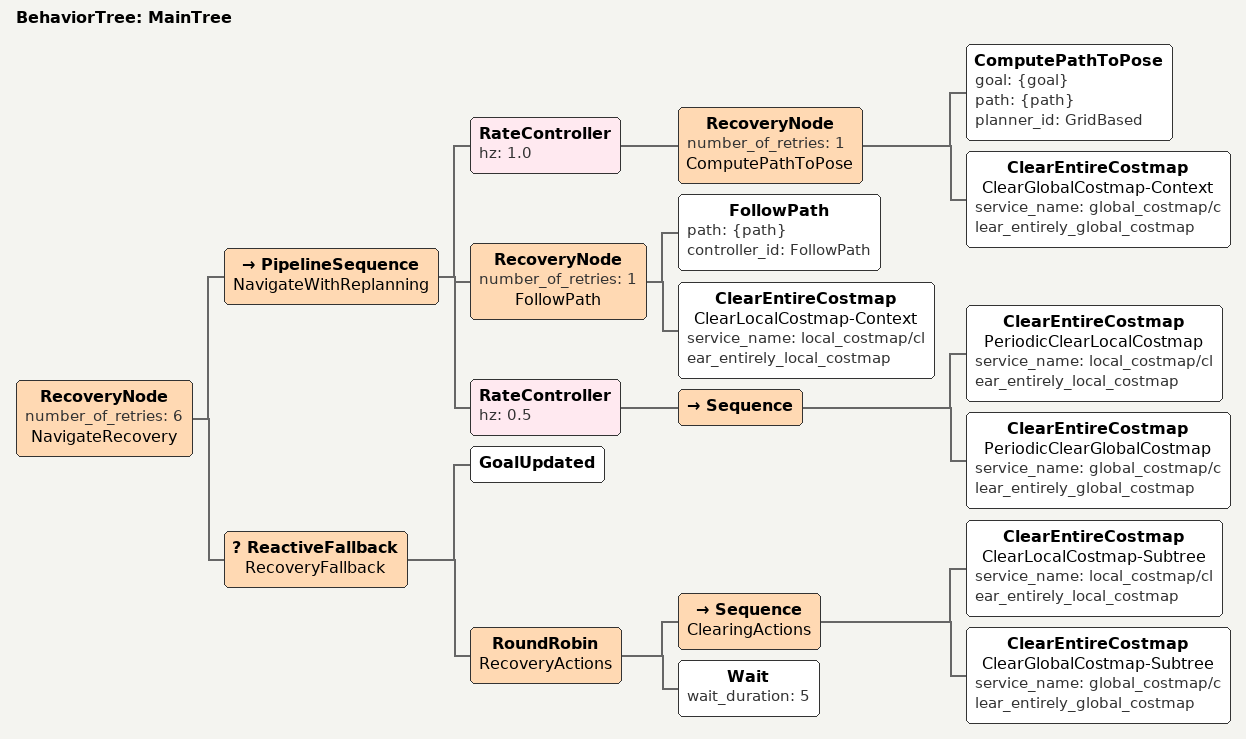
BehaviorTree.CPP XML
<root main_tree_to_execute="MainTree">
  <BehaviorTree ID="MainTree">
    <RecoveryNode number_of_retries="6" name="NavigateRecovery">
      <PipelineSequence name="NavigateWithReplanning">
        <RateController hz="1.0">
          <RecoveryNode number_of_retries="1" name="ComputePathToPose">
            <ComputePathToPose goal="{goal}" path="{path}" planner_id="GridBased"/>
            <ClearEntireCostmap name="ClearGlobalCostmap-Context" service_name="global_costmap/clear_entirely_global_costmap"/>
          </RecoveryNode>
        </RateController>
        <RecoveryNode number_of_retries="1" name="FollowPath">
          <FollowPath path="{path}" controller_id="FollowPath"/>
          <ClearEntireCostmap name="ClearLocalCostmap-Context" service_name="local_costmap/clear_entirely_local_costmap"/>
        </RecoveryNode>
        <!-- RateController to clear costmaps periodically -->
        <RateController hz="0.5"> <!-- Adjust hz to your desired frequency -->
          <Sequence>
            <ClearEntireCostmap name="PeriodicClearLocalCostmap" service_name="local_costmap/clear_entirely_local_costmap"/>
            <ClearEntireCostmap name="PeriodicClearGlobalCostmap" service_name="global_costmap/clear_entirely_global_costmap"/>s
          </Sequence>
        </RateController>
      </PipelineSequence>
      <ReactiveFallback name="RecoveryFallback">
        <GoalUpdated/>
        <RoundRobin name="RecoveryActions">
          <Sequence name="ClearingActions">
            <ClearEntireCostmap name="ClearLocalCostmap-Subtree" service_name="local_costmap/clear_entirely_local_costmap"/>
            <ClearEntireCostmap name="ClearGlobalCostmap-Subtree" service_name="global_costmap/clear_entirely_global_costmap"/>
          </Sequence>
          <Wait wait_duration="5"/>
        </RoundRobin>
      </ReactiveFallback>
    </RecoveryNode>
  </BehaviorTree>
</root>
